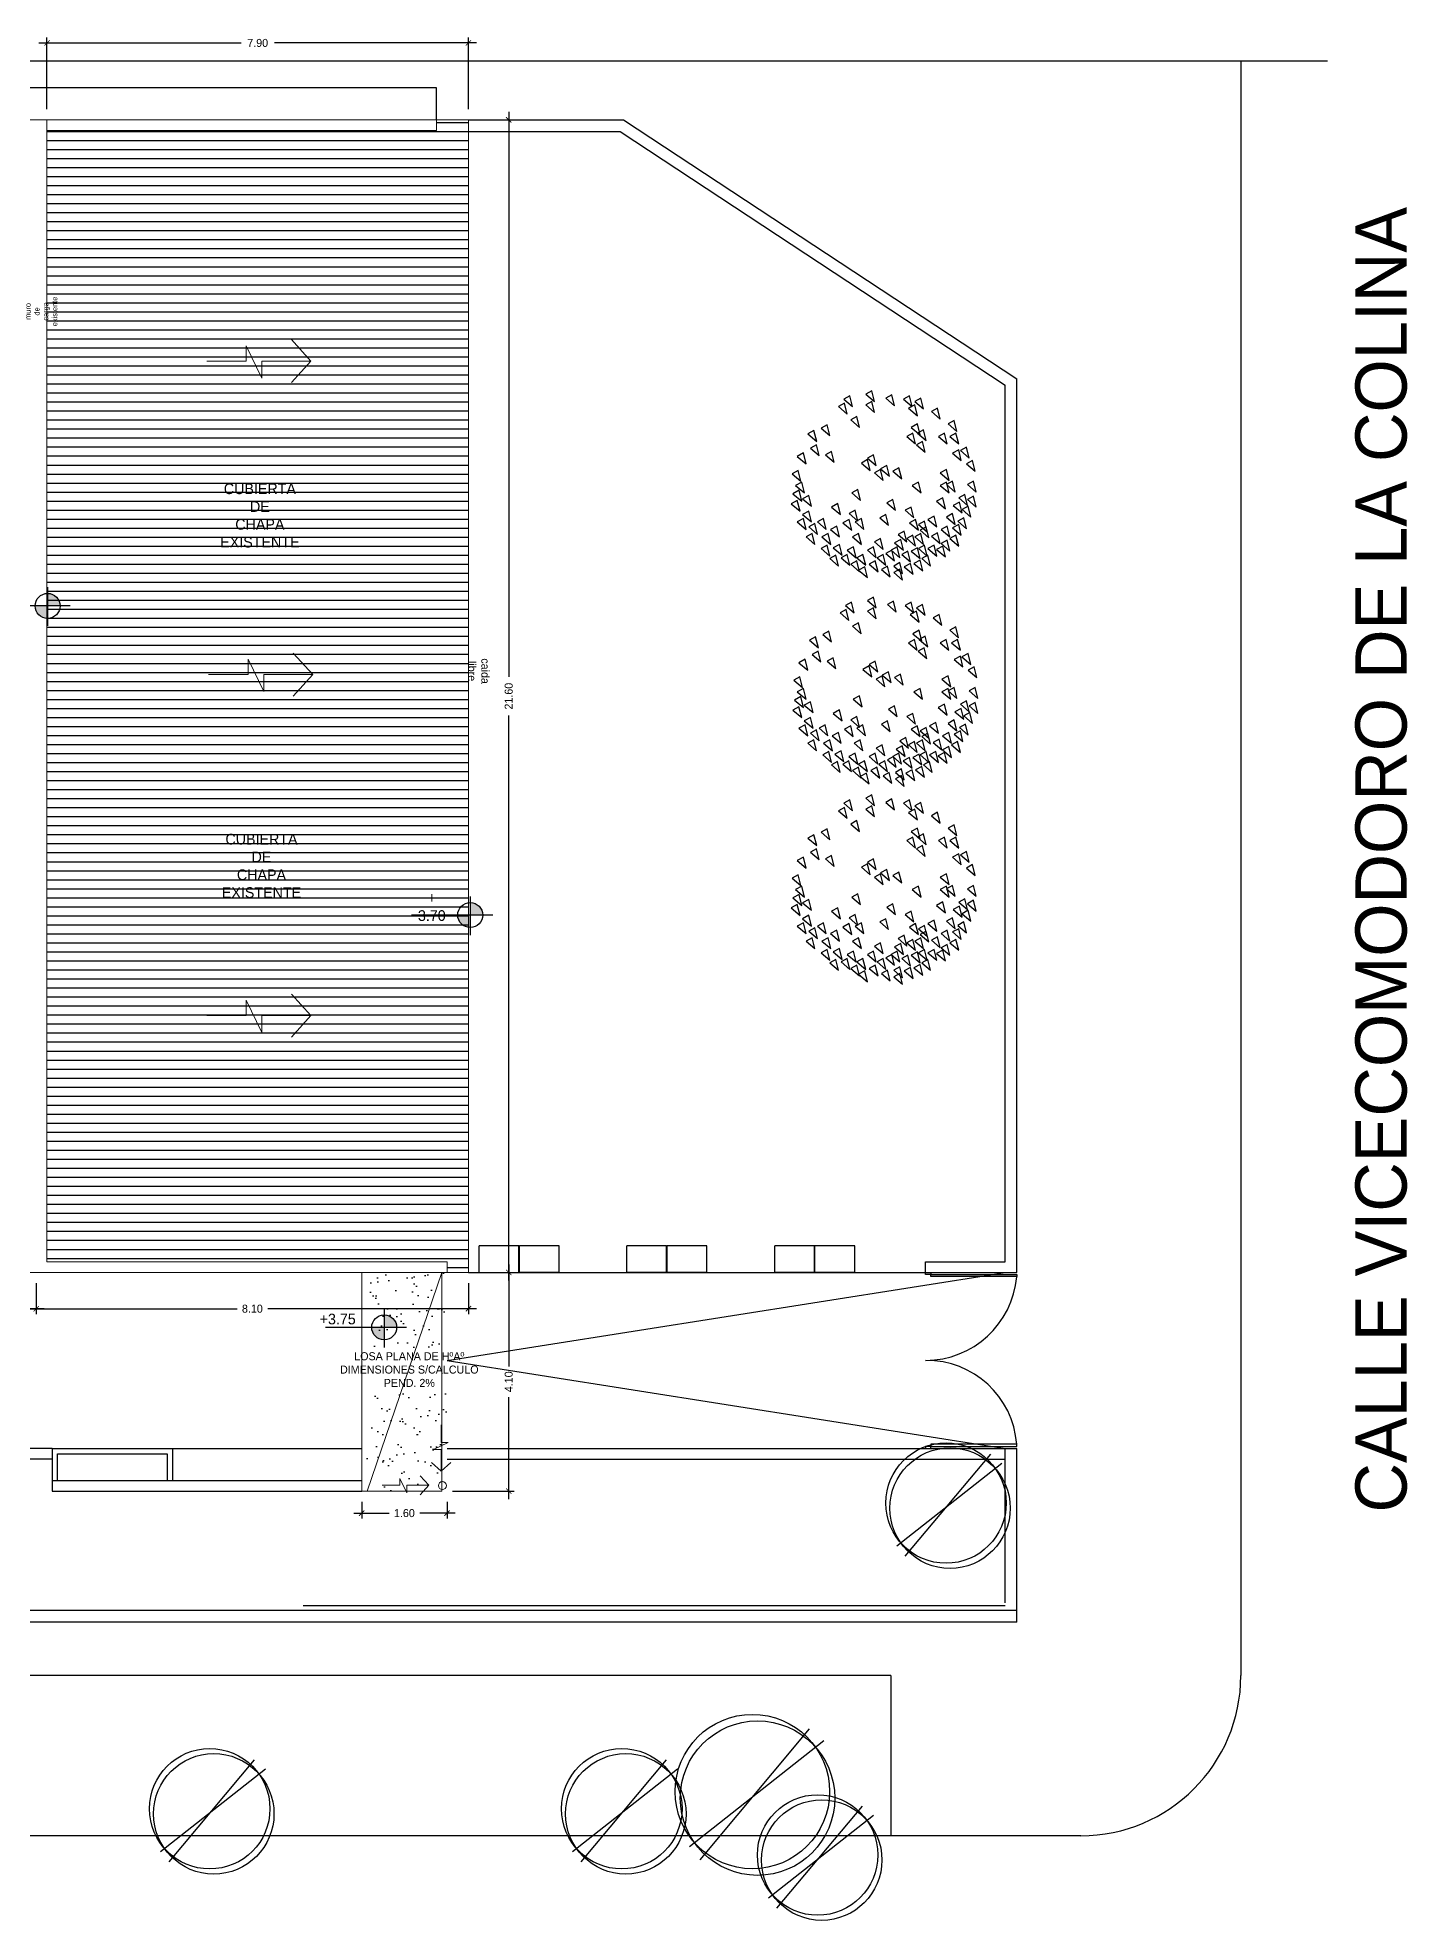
# Model space of a CAD drawing. Header units: millimetres. Extents: x 38 to 150, y 26 to 63.
# Drawn here: x 124.7 to 150.37, y 27.4 to 62.68 of the extents above; entities that cross this region are included whole.
import ezdxf

# ---------------------------------------------------------------- set-up
doc = ezdxf.new("R2010")
doc.units = ezdxf.units.MM
for name, color, linetype, lineweight in [('AUX_ROOF', 30, 'Continuous', 15), ('COTAS', 143, 'Continuous', 15), ('ROOF', 1, 'Continuous', 15), ('textos', 3, 'Continuous', 13), ('TEXTS_BASE', 92, 'Continuous', 30)]:
    doc.layers.add(name, color=color, linetype=linetype, lineweight=lineweight)
for name, color, linetype in [('HACTH3', 9, 'Continuous'), ('HATCH2', 253, 'Continuous'), ('LEVELS', 6, 'Continuous'), ('SIMBOL_LEVELS', 214, 'Continuous')]:
    doc.layers.add(name, color=color, linetype=linetype)
doc.dimstyles.new('NUEV A', dxfattribs={"dimtxt": 0.3, "dimasz": 0.1, "dimexe": 0.1, "dimexo": 0.2, "dimgap": 0.1, "dimtad": 1, "dimzin": 0, "dimdsep": 46, "dimtxsty": 'Standard', "dimblk": 'DOT', "dimcen": 0.15, "dimdle": 0.15, "dimclrd": 256, "dimclre": 256, "dimclrt": 256, "dimaunit": 1, "dimadec": 0, "dimazin": 0, "dimtfac": 1, "dimtmove": 1, "dimatfit": 3, "dimldrblk": 'DOT', "dimfxl": 1, "dimtolj": 1, "dimtzin": 0, "dimarcsym": 0})

# ---------------------------------------------------------------- blocks, each defined once
blk = doc.blocks.new('ARB-P')
for p, q in [((232.661, 92.973), (236.577, 96.061)), ((236.155, 96.4), (232.962, 92.591))]:
    blk.add_line(p, q)
for centre in [(234.496, 94.575), (234.646, 94.384)]:
    blk.add_circle(centre, 2.25)
blk = doc.blocks.new('ARB')
for p, q in [((-0.351, 0.703), (-0.407, 0.672)), ((-0.303, 0.771), (-0.359, 0.74)), ((-0.359, 0.74), (-0.278, 0.672)), ((-0.327, 0.604), (-0.351, 0.703)), ((-0.278, 0.672), (-0.303, 0.771)), ((-0.103, 0.816), (-0.159, 0.786)), ((-0.159, 0.786), (-0.079, 0.718)), ((-0.103, 0.718), (-0.159, 0.687)), ((-0.159, 0.687), (-0.079, 0.619)), ((-0.079, 0.718), (-0.103, 0.816)), ((-0.079, 0.619), (-0.103, 0.718)), ((0.08, 0.779), (0.024, 0.748)), ((0.024, 0.748), (0.104, 0.68)), ((0.104, 0.68), (0.08, 0.779)), ((0.239, 0.771), (0.184, 0.74)), ((0.184, 0.74), (0.264, 0.672)), ((0.287, 0.687), (0.231, 0.657)), ((0.264, 0.672), (0.239, 0.771)), ((0.343, 0.748), (0.287, 0.718)), ((0.287, 0.718), (0.367, 0.65)), ((0.311, 0.589), (0.287, 0.687)), ((0.367, 0.65), (0.343, 0.748)), ((-0.407, 0.672), (-0.327, 0.604)), ((-0.239, 0.582), (-0.295, 0.551)), ((-0.295, 0.551), (-0.215, 0.483)), ((-0.215, 0.483), (-0.239, 0.582)), ((0.231, 0.657), (0.311, 0.589)), ((0.495, 0.658), (0.439, 0.627)), ((0.439, 0.627), (0.519, 0.559)), ((0.519, 0.559), (0.495, 0.658)), ((0.647, 0.544), (0.591, 0.514)), ((0.671, 0.446), (0.647, 0.544)), ((-0.63, 0.454), (-0.686, 0.423)), ((-0.686, 0.423), (-0.605, 0.355)), ((-0.605, 0.355), (-0.63, 0.454)), ((-0.51, 0.507), (-0.566, 0.476)), ((-0.566, 0.476), (-0.486, 0.408)), ((-0.486, 0.408), (-0.51, 0.507)), ((0.271, 0.431), (0.215, 0.4)), ((0.215, 0.4), (0.295, 0.332)), ((0.311, 0.514), (0.255, 0.483)), ((0.255, 0.483), (0.335, 0.415)), ((0.295, 0.332), (0.271, 0.431)), ((0.359, 0.355), (0.303, 0.325)), ((0.335, 0.415), (0.311, 0.514)), ((0.367, 0.461), (0.311, 0.431)), ((0.311, 0.431), (0.391, 0.363)), ((0.383, 0.257), (0.359, 0.355)), ((0.391, 0.363), (0.367, 0.461)), ((0.559, 0.431), (0.503, 0.4)), ((0.503, 0.4), (0.583, 0.332)), ((0.583, 0.332), (0.559, 0.431)), ((0.591, 0.514), (0.671, 0.446)), ((0.662, 0.431), (0.606, 0.4)), ((0.606, 0.4), (0.687, 0.332)), ((0.687, 0.332), (0.662, 0.431)), ((-0.726, 0.25), (-0.782, 0.219)), ((-0.782, 0.219), (-0.701, 0.151)), ((-0.701, 0.151), (-0.726, 0.25)), ((-0.606, 0.325), (-0.662, 0.295)), ((-0.662, 0.295), (-0.582, 0.227)), ((-0.582, 0.227), (-0.606, 0.325)), ((-0.47, 0.264), (-0.526, 0.234)), ((-0.526, 0.234), (-0.446, 0.166)), ((-0.446, 0.166), (-0.47, 0.264)), ((-0.143, 0.189), (-0.199, 0.158)), ((-0.088, 0.234), (-0.143, 0.204)), ((-0.143, 0.204), (-0.063, 0.136)), ((-0.119, 0.09), (-0.143, 0.189)), ((-0.063, 0.136), (-0.088, 0.234)), ((0.303, 0.325), (0.383, 0.257)), ((0.687, 0.279), (0.631, 0.249)), ((0.631, 0.249), (0.711, 0.181)), ((0.711, 0.181), (0.687, 0.279)), ((0.758, 0.302), (0.702, 0.272)), ((0.702, 0.272), (0.783, 0.204)), ((0.783, 0.204), (0.758, 0.302)), ((0.814, 0.182), (0.758, 0.151)), ((0.838, 0.083), (0.814, 0.182)), ((-0.774, 0.09), (-0.83, 0.06)), ((-0.83, 0.06), (-0.75, -0.008)), ((-0.75, -0.008), (-0.774, 0.09)), ((-0.199, 0.158), (-0.119, 0.09)), ((-0.024, 0.098), (-0.08, 0.068)), ((-0.08, 0.068), (0, 0)), ((0.032, 0.136), (-0.024, 0.106)), ((-0.024, 0.106), (0.056, 0.038)), ((0, 0), (-0.024, 0.098)), ((0.056, 0.038), (0.032, 0.136)), ((0.143, 0.114), (0.088, 0.083)), ((0.088, 0.083), (0.168, 0.015)), ((0.168, 0.015), (0.143, 0.114)), ((0.575, 0.098), (0.519, 0.068)), ((0.519, 0.068), (0.599, 0)), ((0.599, 0), (0.575, 0.098)), ((0.758, 0.151), (0.838, 0.083)), ((-0.766, -0.09), (-0.822, -0.121)), ((-0.822, -0.121), (-0.741, -0.189)), ((-0.741, -0.015), (-0.797, -0.046)), ((-0.797, -0.046), (-0.717, -0.114)), ((-0.741, -0.189), (-0.766, -0.09)), ((-0.717, -0.114), (-0.741, -0.015)), ((-0.678, -0.136), (-0.734, -0.166)), ((-0.734, -0.166), (-0.654, -0.234)), ((-0.654, -0.234), (-0.678, -0.136)), ((-0.231, -0.083), (-0.287, -0.114)), ((-0.287, -0.114), (-0.207, -0.182)), ((-0.207, -0.182), (-0.231, -0.083)), ((0.32, -0.015), (0.264, -0.046)), ((0.264, -0.046), (0.344, -0.114)), ((0.344, -0.114), (0.32, -0.015)), ((0.542, -0.158), (0.486, -0.189)), ((0.575, -0.015), (0.519, -0.046)), ((0.519, -0.046), (0.599, -0.114)), ((0.566, -0.257), (0.542, -0.158)), ((0.631, -0.008), (0.575, -0.038)), ((0.599, -0.114), (0.575, -0.015)), ((0.575, -0.038), (0.655, -0.106)), ((0.655, -0.106), (0.631, -0.008)), ((0.742, -0.129), (0.687, -0.159)), ((0.687, -0.159), (0.767, -0.227)), ((0.767, -0.227), (0.742, -0.129)), ((0.822, -0.008), (0.766, -0.038)), ((0.766, -0.038), (0.846, -0.106)), ((0.822, -0.143), (0.766, -0.174)), ((0.846, -0.106), (0.822, -0.008)), ((0.846, -0.242), (0.822, -0.143)), ((-0.782, -0.182), (-0.837, -0.212)), ((-0.837, -0.212), (-0.757, -0.28)), ((-0.757, -0.28), (-0.782, -0.182)), ((-0.678, -0.279), (-0.734, -0.31)), ((-0.734, -0.31), (-0.654, -0.378)), ((-0.654, -0.378), (-0.678, -0.279)), ((-0.414, -0.211), (-0.47, -0.242)), ((-0.47, -0.242), (-0.39, -0.31)), ((-0.39, -0.31), (-0.414, -0.211)), ((-0.255, -0.272), (-0.311, -0.302)), ((-0.311, -0.302), (-0.231, -0.371)), ((-0.231, -0.371), (-0.255, -0.272)), ((0.024, -0.31), (-0.032, -0.34)), ((-0.032, -0.34), (0.049, -0.408)), ((0.049, -0.408), (0.024, -0.31)), ((0.088, -0.174), (0.032, -0.204)), ((0.032, -0.204), (0.112, -0.272)), ((0.112, -0.272), (0.088, -0.174)), ((0.255, -0.242), (0.199, -0.272)), ((0.199, -0.272), (0.279, -0.34)), ((0.279, -0.34), (0.255, -0.242)), ((0.463, -0.325), (0.407, -0.355)), ((0.487, -0.423), (0.463, -0.325)), ((0.486, -0.189), (0.566, -0.257)), ((0.631, -0.302), (0.575, -0.333)), ((0.575, -0.333), (0.655, -0.401)), ((0.655, -0.401), (0.631, -0.302)), ((0.694, -0.197), (0.638, -0.227)), ((0.638, -0.227), (0.718, -0.295)), ((0.734, -0.34), (0.678, -0.371)), ((0.718, -0.295), (0.694, -0.197)), ((0.774, -0.234), (0.718, -0.265)), ((0.718, -0.265), (0.798, -0.333)), ((0.758, -0.439), (0.734, -0.34)), ((0.766, -0.174), (0.846, -0.242)), ((0.798, -0.333), (0.774, -0.234)), ((-0.726, -0.347), (-0.782, -0.378)), ((-0.782, -0.378), (-0.701, -0.446)), ((-0.701, -0.446), (-0.726, -0.347)), ((-0.647, -0.483), (-0.702, -0.514)), ((-0.702, -0.514), (-0.622, -0.582)), ((-0.622, -0.393), (-0.678, -0.423)), ((-0.678, -0.423), (-0.598, -0.491)), ((-0.622, -0.582), (-0.647, -0.483)), ((-0.598, -0.491), (-0.622, -0.393)), ((-0.542, -0.347), (-0.598, -0.378)), ((-0.598, -0.378), (-0.518, -0.446)), ((-0.502, -0.483), (-0.558, -0.514)), ((-0.558, -0.514), (-0.478, -0.582)), ((-0.518, -0.446), (-0.542, -0.347)), ((-0.478, -0.582), (-0.502, -0.483)), ((-0.423, -0.415), (-0.479, -0.446)), ((-0.479, -0.446), (-0.399, -0.514)), ((-0.399, -0.514), (-0.423, -0.415)), ((-0.311, -0.355), (-0.367, -0.386)), ((-0.367, -0.386), (-0.287, -0.454)), ((-0.287, -0.454), (-0.311, -0.355)), ((-0.224, -0.483), (-0.279, -0.514)), ((-0.279, -0.514), (-0.199, -0.582)), ((-0.199, -0.347), (-0.255, -0.378)), ((-0.255, -0.378), (-0.175, -0.446)), ((-0.199, -0.582), (-0.224, -0.483)), ((-0.175, -0.446), (-0.199, -0.347)), ((0.192, -0.461), (0.136, -0.491)), ((0.136, -0.491), (0.216, -0.559)), ((0.216, -0.559), (0.192, -0.461)), ((0.271, -0.499), (0.215, -0.529)), ((0.295, -0.355), (0.239, -0.386)), ((0.239, -0.386), (0.32, -0.454)), ((0.295, -0.597), (0.271, -0.499)), ((0.343, -0.483), (0.287, -0.514)), ((0.287, -0.514), (0.367, -0.582)), ((0.32, -0.454), (0.295, -0.355)), ((0.375, -0.371), (0.32, -0.401)), ((0.32, -0.401), (0.4, -0.469)), ((0.391, -0.423), (0.335, -0.454)), ((0.335, -0.454), (0.416, -0.522)), ((0.367, -0.582), (0.343, -0.483)), ((0.4, -0.469), (0.375, -0.371)), ((0.416, -0.522), (0.391, -0.423)), ((0.407, -0.355), (0.487, -0.423)), ((0.495, -0.476), (0.439, -0.507)), ((0.439, -0.507), (0.519, -0.575)), ((0.519, -0.575), (0.495, -0.476)), ((0.582, -0.415), (0.526, -0.446)), ((0.526, -0.446), (0.606, -0.514)), ((0.606, -0.514), (0.582, -0.415)), ((0.662, -0.499), (0.606, -0.529)), ((0.687, -0.401), (0.631, -0.431)), ((0.631, -0.431), (0.711, -0.499)), ((0.687, -0.597), (0.662, -0.499)), ((0.678, -0.371), (0.758, -0.439)), ((0.711, -0.499), (0.687, -0.401)), ((-0.51, -0.59), (-0.566, -0.62)), ((-0.566, -0.62), (-0.486, -0.688)), ((-0.486, -0.688), (-0.51, -0.59)), ((-0.43, -0.68), (-0.486, -0.711)), ((-0.399, -0.582), (-0.455, -0.612)), ((-0.455, -0.612), (-0.374, -0.68)), ((-0.406, -0.779), (-0.43, -0.68)), ((-0.374, -0.68), (-0.399, -0.582)), ((-0.327, -0.673), (-0.383, -0.703)), ((-0.271, -0.605), (-0.327, -0.635)), ((-0.327, -0.635), (-0.247, -0.703)), ((-0.303, -0.771), (-0.327, -0.673)), ((-0.247, -0.703), (-0.271, -0.605)), ((-0.184, -0.673), (-0.239, -0.703)), ((-0.159, -0.771), (-0.184, -0.673)), ((-0.088, -0.605), (-0.143, -0.635)), ((-0.143, -0.635), (-0.063, -0.703)), ((-0.063, -0.703), (-0.088, -0.605)), ((-0.024, -0.529), (-0.08, -0.559)), ((-0.08, -0.559), (0, -0.627)), ((0, -0.673), (-0.056, -0.703)), ((0, -0.627), (-0.024, -0.529)), ((0.024, -0.771), (0, -0.673)), ((0.08, -0.635), (0.024, -0.665)), ((0.024, -0.665), (0.104, -0.733)), ((0.128, -0.605), (0.072, -0.635)), ((0.072, -0.635), (0.152, -0.703)), ((0.104, -0.733), (0.08, -0.635)), ((0.159, -0.537), (0.103, -0.567)), ((0.103, -0.567), (0.184, -0.635)), ((0.152, -0.703), (0.128, -0.605)), ((0.184, -0.635), (0.159, -0.537)), ((0.224, -0.643), (0.168, -0.673)), ((0.168, -0.673), (0.248, -0.741)), ((0.215, -0.529), (0.295, -0.597)), ((0.248, -0.741), (0.224, -0.643)), ((0.311, -0.612), (0.255, -0.643)), ((0.255, -0.643), (0.335, -0.711)), ((0.335, -0.711), (0.311, -0.612)), ((0.375, -0.59), (0.32, -0.62)), ((0.32, -0.62), (0.4, -0.688)), ((0.407, -0.68), (0.351, -0.711)), ((0.4, -0.688), (0.375, -0.59)), ((0.463, -0.59), (0.407, -0.62)), ((0.407, -0.62), (0.487, -0.688)), ((0.431, -0.779), (0.407, -0.68)), ((0.487, -0.688), (0.463, -0.59)), ((0.542, -0.597), (0.486, -0.627)), ((0.486, -0.627), (0.566, -0.695)), ((0.582, -0.544), (0.526, -0.575)), ((0.526, -0.575), (0.606, -0.643)), ((0.566, -0.695), (0.542, -0.597)), ((0.606, -0.643), (0.582, -0.544)), ((0.606, -0.529), (0.687, -0.597)), ((-0.486, -0.711), (-0.406, -0.779)), ((-0.383, -0.703), (-0.303, -0.771)), ((-0.239, -0.733), (-0.295, -0.763)), ((-0.295, -0.763), (-0.215, -0.831)), ((-0.239, -0.703), (-0.159, -0.771)), ((-0.215, -0.831), (-0.239, -0.733)), ((-0.168, -0.786), (-0.224, -0.816)), ((-0.224, -0.816), (-0.143, -0.884)), ((-0.143, -0.884), (-0.168, -0.786)), ((-0.072, -0.733), (-0.128, -0.763)), ((-0.128, -0.763), (-0.047, -0.831)), ((-0.047, -0.831), (-0.072, -0.733)), ((-0.056, -0.703), (0.024, -0.771)), ((0.04, -0.779), (-0.016, -0.809)), ((-0.016, -0.809), (0.064, -0.877)), ((0.064, -0.877), (0.04, -0.779)), ((0.152, -0.748), (0.096, -0.779)), ((0.096, -0.779), (0.176, -0.847)), ((0.152, -0.808), (0.096, -0.839)), ((0.096, -0.839), (0.176, -0.907)), ((0.176, -0.847), (0.152, -0.748)), ((0.176, -0.907), (0.152, -0.808)), ((0.248, -0.755), (0.192, -0.786)), ((0.192, -0.786), (0.272, -0.854)), ((0.272, -0.854), (0.248, -0.755)), ((0.335, -0.726), (0.279, -0.756)), ((0.279, -0.756), (0.36, -0.824)), ((0.36, -0.824), (0.335, -0.726)), ((0.351, -0.711), (0.431, -0.779))]:
    blk.add_line(p, q)
blk = doc.blocks.new('_ArchTick')
at = {"color": 0, "linetype": 'ByBlock', "const_width": 0.15}
blk.add_lwpolyline([(-0.5, -0.5), (0.5, 0.5)], dxfattribs=at)
blk = doc.blocks.new('*D52')
at = {"layer": 'COTAS', "lineweight": -2, "transparency": 16777216}
for p, q in [((124.721, 62.582), (128.509, 62.582)), ((124.871, 61.34), (124.871, 62.682)), ((132.921, 62.582), (129.134, 62.582)), ((132.771, 61.34), (132.771, 62.682))]:
    blk.add_line(p, q, dxfattribs=at)
at = {"layer": 'Defpoints', "color": 0, "transparency": 16777216}
for p in [(132.771, 62.582), (124.871, 61.14), (132.771, 61.14)]:
    blk.add_point(p, dxfattribs=at)
at = {"layer": 'COTAS', "lineweight": -2, "transparency": 16777216, "xscale": 0.1, "yscale": 0.1, "zscale": 0.1, "rotation": 180}
blk.add_blockref('_ArchTick', (124.871, 62.582), dxfattribs=at)
at = {"layer": 'COTAS', "lineweight": -2, "transparency": 16777216, "xscale": 0.1, "yscale": 0.1, "zscale": 0.1}
blk.add_blockref('_ArchTick', (132.771, 62.582), dxfattribs=at)
at = {"layer": 'COTAS', "transparency": 16777216, "insert": (128.821, 62.582), "char_height": 0.15, "attachment_point": 5}
blk.add_mtext('\\A1;7.90', dxfattribs=at)
blk = doc.blocks.new('_DOT')
at = {"color": 0, "linetype": 'ByBlock'}
blk.add_line((-0.5, 0), (-1, 0), dxfattribs=at)
at = {"color": 0, "linetype": 'ByBlock', "const_width": 0.5}
blk.add_lwpolyline([(-0.25, 0, 1), (0.25, 0, 1)], format="xyb", close=True, dxfattribs=at)
blk = doc.blocks.new('*D53')
at = {"layer": 'COTAS', "lineweight": -2, "transparency": 16777216}
for p, q in [((132.971, 61.14), (133.627, 61.14)), ((133.527, 61.29), (133.527, 50.703)), ((133.527, 39.39), (133.527, 49.978)), ((132.971, 39.54), (133.627, 39.54))]:
    blk.add_line(p, q, dxfattribs=at)
at = {"layer": 'Defpoints', "color": 0, "transparency": 16777216}
for p in [(132.771, 61.14), (132.771, 39.54), (133.527, 39.54)]:
    blk.add_point(p, dxfattribs=at)
at = {"layer": 'COTAS', "lineweight": -2, "transparency": 16777216, "xscale": 0.1, "yscale": 0.1, "zscale": 0.1}
for p, rotation in [((133.527, 61.14), 90), ((133.527, 39.54), 270)]:
    blk.add_blockref('_ArchTick', p, dxfattribs=dict(at, rotation=rotation))
at = {"layer": 'COTAS', "transparency": 16777216, "insert": (133.527, 50.34), "char_height": 0.15, "attachment_point": 5, "rotation": 90}
blk.add_mtext('\\A1;21.60', dxfattribs=at)
blk = doc.blocks.new('*D54')
at = {"layer": 'COTAS', "lineweight": -2, "transparency": 16777216}
for p, q in [((132.971, 39.54), (133.627, 39.54)), ((133.527, 39.69), (133.527, 37.778)), ((133.527, 35.29), (133.527, 37.203)), ((132.471, 35.44), (133.627, 35.44))]:
    blk.add_line(p, q, dxfattribs=at)
at = {"layer": 'Defpoints', "color": 0, "transparency": 16777216}
for p in [(132.771, 39.54), (132.271, 35.44), (133.527, 35.44)]:
    blk.add_point(p, dxfattribs=at)
at = {"layer": 'COTAS', "lineweight": -2, "transparency": 16777216, "xscale": 0.1, "yscale": 0.1, "zscale": 0.1}
for p, rotation in [((133.527, 39.54), 90), ((133.527, 35.44), 270)]:
    blk.add_blockref('_ArchTick', p, dxfattribs=dict(at, rotation=rotation))
at = {"layer": 'COTAS', "transparency": 16777216, "insert": (133.527, 37.49), "char_height": 0.15, "attachment_point": 5, "rotation": 90}
blk.add_mtext('\\A1;4.10', dxfattribs=at)
blk = doc.blocks.new('*D55')
at = {"layer": 'COTAS', "lineweight": -2, "transparency": 16777216}
for p, q in [((130.621, 35.028), (131.284, 35.028)), ((130.771, 35.24), (130.771, 34.928)), ((132.521, 35.028), (131.859, 35.028)), ((132.371, 35.24), (132.371, 34.928))]:
    blk.add_line(p, q, dxfattribs=at)
at = {"layer": 'Defpoints', "color": 0, "transparency": 16777216}
for p in [(130.771, 35.44), (132.371, 35.44), (132.371, 35.028)]:
    blk.add_point(p, dxfattribs=at)
at = {"layer": 'COTAS', "lineweight": -2, "transparency": 16777216, "xscale": 0.1, "yscale": 0.1, "zscale": 0.1, "rotation": 180}
blk.add_blockref('_ArchTick', (130.771, 35.028), dxfattribs=at)
at = {"layer": 'COTAS', "lineweight": -2, "transparency": 16777216, "xscale": 0.1, "yscale": 0.1, "zscale": 0.1}
blk.add_blockref('_ArchTick', (132.371, 35.028), dxfattribs=at)
at = {"layer": 'COTAS', "transparency": 16777216, "insert": (131.571, 35.028), "char_height": 0.15, "attachment_point": 5}
blk.add_mtext('\\A1;1.60', dxfattribs=at)
blk = doc.blocks.new('*D56')
at = {"layer": 'COTAS', "lineweight": -2, "transparency": 16777216}
for p, q in [((124.671, 39.34), (124.671, 38.759)), ((132.771, 39.34), (132.771, 38.759)), ((124.521, 38.859), (128.434, 38.859)), ((132.921, 38.859), (129.009, 38.859))]:
    blk.add_line(p, q, dxfattribs=at)
at = {"layer": 'Defpoints', "color": 0, "transparency": 16777216}
for p in [(124.671, 39.54), (132.771, 39.54), (124.671, 38.859)]:
    blk.add_point(p, dxfattribs=at)
at = {"layer": 'COTAS', "lineweight": -2, "transparency": 16777216, "xscale": 0.1, "yscale": 0.1, "zscale": 0.1, "rotation": 180}
blk.add_blockref('_ArchTick', (124.671, 38.859), dxfattribs=at)
at = {"layer": 'COTAS', "lineweight": -2, "transparency": 16777216, "xscale": 0.1, "yscale": 0.1, "zscale": 0.1}
blk.add_blockref('_ArchTick', (132.771, 38.859), dxfattribs=at)
at = {"layer": 'COTAS', "transparency": 16777216, "insert": (128.721, 38.859), "char_height": 0.15, "attachment_point": 5}
blk.add_mtext('\\A1;8.10', dxfattribs=at)
blk = doc.blocks.new('*D57')
at = {"layer": 'COTAS', "lineweight": -2, "transparency": 16777216}
for p, q in [((121.521, 39.34), (121.521, 38.759)), ((124.671, 39.34), (124.671, 38.759)), ((121.371, 38.859), (122.796, 38.859)), ((124.821, 38.859), (123.396, 38.859))]:
    blk.add_line(p, q, dxfattribs=at)
at = {"layer": 'Defpoints', "color": 0, "transparency": 16777216}
for p in [(121.521, 39.54), (124.671, 39.54), (121.521, 38.859)]:
    blk.add_point(p, dxfattribs=at)
at = {"layer": 'COTAS', "lineweight": -2, "transparency": 16777216, "xscale": 0.1, "yscale": 0.1, "zscale": 0.1, "rotation": 180}
blk.add_blockref('_ArchTick', (121.521, 38.859), dxfattribs=at)
at = {"layer": 'COTAS', "lineweight": -2, "transparency": 16777216, "xscale": 0.1, "yscale": 0.1, "zscale": 0.1}
blk.add_blockref('_ArchTick', (124.671, 38.859), dxfattribs=at)
at = {"layer": 'COTAS', "transparency": 16777216, "insert": (123.096, 38.859), "char_height": 0.15, "attachment_point": 5}
blk.add_mtext('\\A1;3.15', dxfattribs=at)
blk = doc.blocks.new('nivel')
h = blk.add_hatch(color=256)
h.paths.add_polyline_path([(0, 0), (0.234, 0, 0.414214), (0, 0.234)])
h.paths.add_polyline_path([(-0.234, 0, 0.414214), (0, -0.234), (0, 0)])
for p, q in [((0.421, 0), (-1.1, 0)), ((0, 0.351), (0, -0.374))]:
    blk.add_line(p, q)
blk.add_circle((0, 0), 0.234)

msp = doc.modelspace()

# ---------------------------------------------------------------- hatches: boundary and pattern name
at = {"layer": 'HACTH3', "ltscale": 0.2}
h = msp.add_hatch(dxfattribs=at)
h.set_pattern_fill('AR-SAND', color=256, scale=0.01)
h.set_pattern_definition([(37.5, (-1631.26646, -1055.482), (-0.01600031, 0.48941324), [0, -0.38608, 0, -0.4318, 0, -0.41275]), (7.5, (-1631.26646, -1055.482), (0.44952328, 0.7168251), [0, -0.20828, 0, -0.34798, 0, -0.13335]), (327.5, (-1631.57888, -1055.482), (0.79099237, 0.001437185), [0, -0.127, 0, -0.4572, 0, -0.5969]), (317.5, (-1631.5789, -1055.482), (0.76355645, 0.22292932), [0, -0.0635, 0, -0.29972, 0, -0.3429])])
h.paths.add_polyline_path([(132.371, 39.54), (130.871, 39.54), (130.871, 35.44), (131.618, 35.44), (131.618, 35.55), (132.028, 35.55), (131.928, 35.44), (132.371, 35.44), (132.371, 35.912), (132.261, 35.812), (132.261, 36.222), (132.119, 36.222), (132.371, 36.344)])
edge = h.paths.add_edge_path(flags=16)
edge.add_arc((132.284, 35.544), 0.075, 0, 360)
h.paths.add_polyline_path([(130.871, 37.31), (132.371, 37.31), (132.371, 38.124), (130.871, 38.124)], flags=17)
at = {"layer": 'HATCH2', "true_color": 0x000000}
h = msp.add_hatch(dxfattribs=at)
h.set_pattern_fill('LINE', color=18, scale=0.053217, style=0)
h.set_pattern_definition([(0, (85.34732, -15.44806), (0, 0.1689638), [])])
h.paths.add_polyline_path([(124.871, 39.74), (132.371, 39.74), (132.371, 39.54), (132.771, 39.54), (132.771, 61.14), (132.171, 61.14), (132.171, 60.94), (124.871, 60.94)])

# ---------------------------------------------------------------- linework, layer by layer
at = {"ltscale": 0.2}
for p, q in [((148.876, 62.24), (39.669, 62.24)), ((147.251, 62.24), (147.251, 31.982)), ((132.171, 61.74), (49.071, 61.74)), ((132.171, 61.14), (132.171, 61.74)), ((132.771, 61.14), (135.681, 61.14)), ((135.681, 61.14), (143.051, 56.287)), ((132.771, 60.92), (135.616, 60.92)), ((135.616, 60.92), (142.831, 56.168)), ((142.831, 39.74), (142.831, 56.168)), ((143.051, 39.54), (143.051, 56.287)), ((132.971, 39.54), (132.971, 40.04)), ((133.716, 40.04), (132.971, 40.04)), ((133.716, 39.54), (133.716, 40.04)), ((133.726, 40.03), (133.716, 40.03)), ((133.726, 39.54), (133.726, 40.04)), ((134.471, 40.04), (133.726, 40.04)), ((134.471, 39.54), (134.471, 40.04)), ((135.742, 39.54), (135.742, 40.04)), ((136.487, 40.04), (135.742, 40.04)), ((136.487, 39.54), (136.487, 40.04)), ((136.497, 40.03), (136.487, 40.03)), ((136.497, 39.54), (136.497, 40.04)), ((137.242, 40.04), (136.497, 40.04)), ((137.242, 39.54), (137.242, 40.04)), ((138.513, 39.54), (138.513, 40.04)), ((139.258, 40.04), (138.513, 40.04)), ((139.258, 39.54), (139.258, 40.04)), ((139.268, 40.03), (139.258, 40.03)), ((139.268, 39.54), (139.268, 40.04)), ((140.013, 40.04), (139.268, 40.04)), ((140.013, 39.54), (140.013, 40.04)), ((132.371, 37.89), (142.831, 39.54)), ((132.771, 39.54), (141.341, 39.54)), ((133.726, 39.55), (133.716, 39.55)), ((134.471, 39.54), (133.726, 39.54)), ((136.487, 39.54), (135.742, 39.54)), ((136.497, 39.55), (136.487, 39.55)), ((137.242, 39.54), (136.497, 39.54)), ((139.258, 39.54), (138.513, 39.54)), ((139.268, 39.55), (139.258, 39.55)), ((140.013, 39.54), (139.268, 39.54)), ((141.341, 39.54), (141.341, 39.74)), ((141.341, 39.74), (142.831, 39.74)), ((141.341, 39.54), (143.051, 39.54)), ((132.371, 37.89), (142.831, 36.24)), ((124.971, 36.24), (121.521, 36.24)), ((124.971, 36.04), (121.521, 36.04)), ((124.971, 36.24), (124.971, 36.04)), ((124.971, 36.24), (127.221, 36.24)), ((124.971, 36.24), (124.971, 35.64)), ((127.121, 36.14), (127.121, 35.64)), ((127.221, 36.24), (127.221, 35.64)), ((127.221, 36.24), (130.771, 36.24)), ((132.371, 36.24), (142.831, 36.24)), ((132.371, 36.04), (142.831, 36.04)), ((142.831, 33.35), (142.831, 36.24)), ((142.831, 36.24), (143.051, 36.24)), ((143.051, 32.982), (143.051, 36.24)), ((124.971, 35.64), (130.771, 35.64)), ((124.971, 35.64), (124.971, 35.44)), ((124.971, 35.44), (130.771, 35.44)), ((143.051, 33.202), (43.589, 33.202)), ((129.671, 33.295), (142.831, 33.295)), ((143.051, 32.982), (43.589, 32.982)), ((140.689, 31.982), (40.589, 31.982)), ((140.689, 31.982), (140.689, 28.982)), ((144.251, 28.982), (43.589, 28.982))]:
    msp.add_line(p, q, dxfattribs=at)
for points in [[(141.441, 39.54), (141.441, 39.5), (141.341, 39.5), (141.341, 39.54)], [(125.071, 35.64), (125.071, 36.14), (127.121, 36.14)], [(141.441, 36.24), (141.441, 36.28), (141.341, 36.28), (141.341, 36.24)]]:
    msp.add_lwpolyline(points, dxfattribs=at)
for points in [[(143.051, 39.46), (141.441, 39.46), (141.441, 39.5), (143.051, 39.5)], [(143.051, 36.32), (141.441, 36.32), (141.441, 36.28), (143.051, 36.28)]]:
    msp.add_lwpolyline(points, close=True, dxfattribs=at)
for centre, radius, start, end in [((141.336, 39.611), 1.721, 270.1538, 354.9581), ((141.358, 36.193), 1.697, 4.3023, 90.5859)]:
    msp.add_arc(centre, radius, start, end)
msp.add_arc((144.251, 31.982), 3, 270, 0, dxfattribs=at)
at = {"layer": 'AUX_ROOF'}
for p, q in [((128.608, 56.908), (128.9, 56.302)), ((128.608, 56.619), (128.608, 56.908)), ((129.82, 56.619), (129.454, 57.023)), ((129.82, 56.619), (129.454, 57.023)), ((127.867, 56.619), (128.608, 56.619)), ((128.9, 56.619), (129.82, 56.619)), ((128.9, 56.302), (128.9, 56.619)), ((129.82, 56.619), (129.454, 56.216)), ((128.641, 51.032), (128.934, 50.426)), ((128.641, 50.744), (128.641, 51.032)), ((129.853, 50.744), (129.487, 51.147)), ((129.853, 50.744), (129.487, 51.147)), ((127.9, 50.744), (128.641, 50.744)), ((128.934, 50.744), (129.853, 50.744)), ((128.934, 50.426), (128.934, 50.744)), ((129.853, 50.744), (129.487, 50.34)), ((128.608, 44.641), (128.9, 44.035)), ((128.608, 44.352), (128.608, 44.641)), ((129.82, 44.352), (129.454, 44.756)), ((129.82, 44.352), (129.454, 44.756)), ((127.867, 44.352), (128.608, 44.352)), ((128.9, 44.352), (129.82, 44.352)), ((128.9, 44.035), (128.9, 44.352)), ((129.82, 44.352), (129.454, 43.949)), ((130.871, 35.44), (132.271, 39.54))]:
    msp.add_line(p, q, dxfattribs=at)
at = {"layer": 'AUX_ROOF', "ltscale": 0.2}
for p, q in [((132.389, 36.353), (132.119, 36.222)), ((132.261, 36.684), (132.261, 36.353)), ((132.261, 36.353), (132.389, 36.353)), ((132.119, 36.222), (132.261, 36.222)), ((132.261, 36.222), (132.261, 35.812)), ((131.487, 35.55), (131.487, 35.679)), ((131.487, 35.679), (131.618, 35.408)), ((132.028, 35.55), (131.865, 35.73)), ((132.028, 35.55), (131.865, 35.73)), ((132.261, 35.812), (132.081, 35.975)), ((132.261, 35.812), (132.441, 35.975)), ((132.261, 35.812), (132.441, 35.975)), ((131.156, 35.55), (131.487, 35.55)), ((131.618, 35.408), (131.618, 35.55)), ((131.618, 35.55), (132.028, 35.55)), ((132.028, 35.55), (131.865, 35.37))]:
    msp.add_line(p, q, dxfattribs=at)
msp.add_circle((132.284, 35.544), 0.075, dxfattribs=at)
at = {"layer": 'ROOF'}
for p, q in [((132.771, 61.14), (99.571, 61.14)), ((124.871, 61.14), (124.871, 39.74)), ((132.171, 60.94), (132.171, 61.14)), ((132.771, 39.54), (132.771, 61.14)), ((132.171, 60.94), (124.871, 60.94)), ((121.521, 39.54), (124.971, 39.54)), ((132.371, 39.74), (124.871, 39.74)), ((132.371, 39.54), (124.971, 39.54)), ((132.371, 39.54), (132.371, 39.74)), ((132.771, 39.54), (132.371, 39.54))]:
    msp.add_line(p, q, dxfattribs=at)
msp.add_lwpolyline([(130.771, 35.44), (132.271, 35.44), (132.271, 39.54), (130.771, 39.54), (130.771, 35.44)], dxfattribs=at)

# ---------------------------------------------------------------- block references
for name, p, xscale, yscale, zscale in [('ARB', (140.547, 54.383), 2.059715914277215, 2.059715914277215, 2.059715914277215), ('ARB', (140.578, 50.516), 2.059715914277215, 2.059715914277215, 2.059715914277215), ('ARB', (140.547, 46.808), 2.059715914277215, 2.059715914277215, 2.059715914277215), ('ARB-P', (24.056, -12.24), 0.5017919943477409, 0.5017919943477409, 0.5017919943477409), ('ARB-P', (-12.75, -31.028), 0.6432718997341454, 0.6432718997341454, 0.6432718997341454), ('ARB-P', (10.254, -17.969), 0.5017919943477409, 0.5017919943477409, 0.5017919943477409), ('ARB-P', (17.978, -17.969), 0.5017919943477409, 0.5017919943477409, 0.5017919943477409), ('ARB-P', (21.65, -18.836), 0.5017919943477409, 0.5017919943477409, 0.5017919943477409)]:
    msp.add_blockref(name, p, dxfattribs=dict(xscale=xscale, yscale=yscale, zscale=zscale))
at = {"layer": 'SIMBOL_LEVELS'}
for p in [(124.882, 52.032), (132.805, 46.237), (131.192, 38.509)]:
    msp.add_blockref('nivel', p, dxfattribs=at)

# ---------------------------------------------------------------- texts
at = {"layer": 'LEVELS', "char_height": 0.2, "width": 0.01, "attachment_point": 5}
for s, insert in [('+ 3.70', (132.085, 46.393)), ('\\pi-0.6,l0.8,t0.8;+3.75', (130.221, 38.665))]:
    msp.add_mtext(s, dxfattribs=dict(at, insert=insert))
at = {"layer": 'textos', "width": 0.01, "attachment_point": 5}
for s, insert, char_height, rotation in [('muro de carga existente', (124.765, 57.55), 0.1, 90), ('caida libre', (132.963, 50.809), 0.15, 270)]:
    msp.add_mtext(s, dxfattribs=dict(at, insert=insert, char_height=char_height, rotation=rotation))
at = {"layer": 'textos', "attachment_point": 5}
for s, insert, char_height, width in [('CUBIERTA  DE  CHAPA \\PEXISTENTE', (128.862, 53.725), 0.2, 0.01), ('CUBIERTA  DE  CHAPA \\PEXISTENTE', (128.892, 47.158), 0.2, 0.01), ('LOSA PLANA DE HºAº \\PDIMENSIONES S/CALCULO\\PPEND. 2%', (131.663, 37.718), 0.15, 3.08977)]:
    msp.add_mtext(s, dxfattribs=dict(at, insert=insert, char_height=char_height, width=width))
at = {"layer": 'TEXTS_BASE'}
msp.add_text('CALLE VICECOMODORO DE LA COLINA', height=0.96, rotation=90, dxfattribs=at).set_placement((150.359, 35.04))

# ---------------------------------------------------------------- dimensions: what is measured, and where the dimension line sits
at = {"layer": 'COTAS'}
for base, p1, p2, picture, middle in [((132.771, 62.582), (124.871, 61.14), (132.771, 61.14), '*D52', (128.821, 62.582)), ((121.521, 38.859), (124.671, 39.54), (121.521, 39.54), '*D57', (123.096, 38.859)), ((124.671, 38.859), (132.771, 39.54), (124.671, 39.54), '*D56', (128.721, 38.859)), ((132.371, 35.028), (130.771, 35.44), (132.371, 35.44), '*D55', (131.571, 35.028))]:
    dim = msp.add_linear_dim(base=base, p1=p1, p2=p2, dimstyle='NUEV A', override={"dimtxt": 0.15, "dimtad": 0, "dimblk1": 'ArchTick', "dimblk2": 'ArchTick', "dimsah": 1}, dxfattribs=at)
    dim.commit()
    dim.dimension.update_dxf_attribs({"geometry": picture, "text_midpoint": middle})
for base, p1, p2, picture, middle in [((133.527, 39.54), (132.771, 61.14), (132.771, 39.54), '*D53', (133.527, 50.34)), ((133.527, 35.44), (132.771, 39.54), (132.271, 35.44), '*D54', (133.527, 37.49))]:
    dim = msp.add_linear_dim(base=base, p1=p1, p2=p2, angle=90, dimstyle='NUEV A', override={"dimtxt": 0.15, "dimtad": 0, "dimblk1": 'ArchTick', "dimblk2": 'ArchTick', "dimsah": 1}, dxfattribs=at)
    dim.commit()
    dim.dimension.update_dxf_attribs({"geometry": picture, "text_midpoint": middle})

doc.saveas('drawing.dxf')
